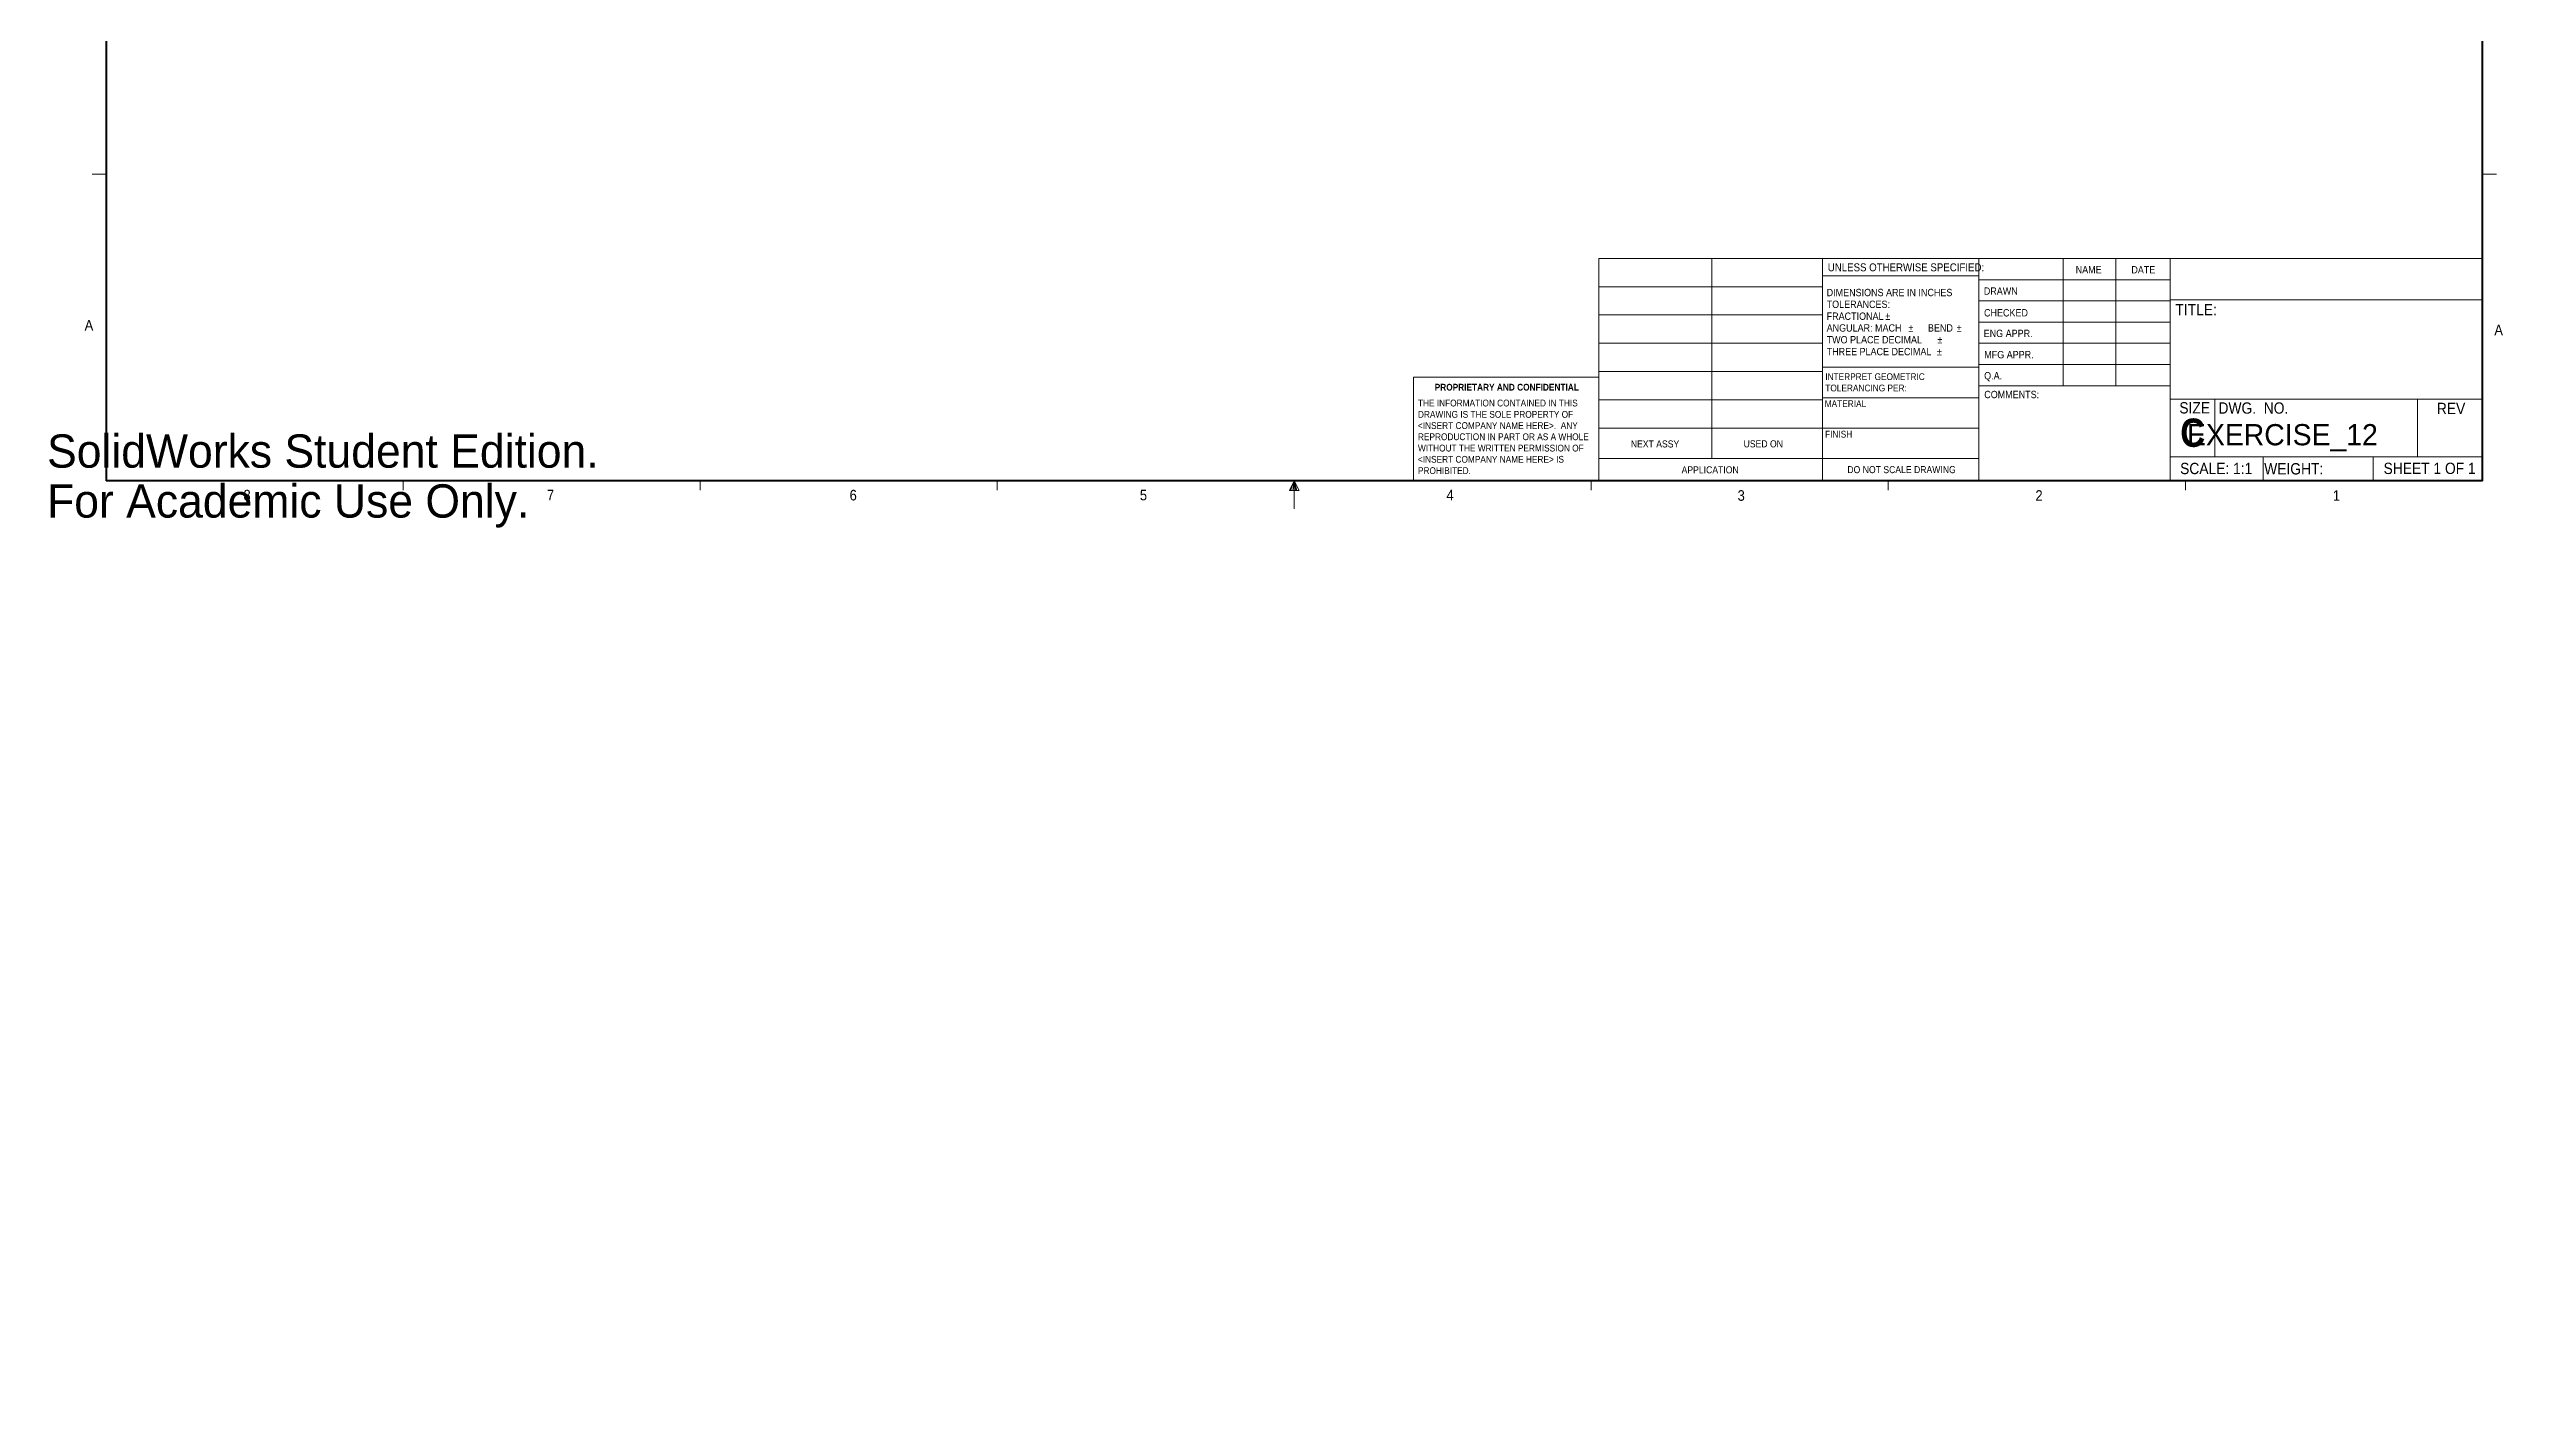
# Model space of a CAD drawing. Header units: inches. Extents: x 0 to 21.8, y -7.8 to 16.9.
# Drawn here: x 0.02 to 21.7, y -7.76 to 4.22 of the extents above; entities that cross this region are included whole.
import ezdxf

# ---------------------------------------------------------------- set-up
doc = ezdxf.new("R2010")
doc.units = ezdxf.units.IN
doc.header["$MEASUREMENT"] = 0
doc.linetypes.add('SLD-Solid', pattern=[0])
doc.layers.add('BORDER', color=161, linetype='SLD-Solid')
doc.layers.add('DIMS', color=216, linetype='SLD-Solid')
doc.styles.add('SLDTEXTSTYLE0', font='GOTHIC.TTF', dxfattribs={"width": 0.913})
doc.styles.add('SLDTEXTSTYLE1', font='CW_CUCCH.TTF')
doc.styles.add('SLDTEXTSTYLE2', font='GOTHICB.TTF', dxfattribs={"width": 0.913})
doc.styles.add('SLDTEXTSTYLE3', font='Arail.ttf')
doc.dimstyles.new('SLDDIMSTYLE1', dxfattribs={"dimtxt": 0.125, "dimasz": 0.13, "dimexe": 0, "dimexo": 0.0625, "dimgap": 0.03125, "dimtad": 0, "dimtih": 1, "dimtoh": 1, "dimrnd": 1e-09, "dimzin": 4, "dimdsep": 46, "dimtxsty": 'SLDTEXTSTYLE0', "dimsah": 1, "dimcen": 0, "dimadec": 0, "dimazin": 1, "dimtfac": 1, "dimtofl": 0, "dimtmove": 0, "dimatfit": 3, "dimfxl": 1, "dimfrac": 2, "dimtolj": 1, "dimtzin": 12, "dimarcsym": 0})

# ---------------------------------------------------------------- blocks, each defined once
blk = doc.blocks.new('SW_NOTE_0')
at = {"layer": 'BORDER', "color": 0, "char_height": 0.06, "attachment_point": 1, "style": 'SLDTEXTSTYLE0'}
for s, insert in [('INTERPRET GEOMETRIC', (0, 0.077)), ('TOLERANCING PER:', (0, -0.023))]:
    blk.add_mtext(s, dxfattribs=dict(at, insert=insert))
blk = doc.blocks.new('SW_NOTE_1')
at = {"layer": 'BORDER', "color": 0, "char_height": 0.065, "attachment_point": 1, "style": 'SLDTEXTSTYLE0'}
for s, insert in [('DIMENSIONS ARE IN INCHES', (0, 0.083)), ('TOLERANCES:', (0, -0.021)), ('FRACTIONAL', (0, -0.126)), ('%%p', (0.518, -0.126)), ('ANGULAR: MACH', (0, -0.23)), ('TWO PLACE DECIMAL    ', (0, -0.334)), ('%%p', (0.723, -0.23)), ('     BEND ', (0.785, -0.23)), ('%%p', (0.979, -0.334)), ('%%p', (1.148, -0.23)), ('THREE PLACE DECIMAL  ', (0, -0.439)), ('%%p', (0.974, -0.439))]:
    blk.add_mtext(s, dxfattribs=dict(at, insert=insert))
blk = doc.blocks.new('SW_NOTE_2')
at = {"layer": 'BORDER', "color": 0, "char_height": 0.06, "attachment_point": 1, "style": 'SLDTEXTSTYLE0'}
for s, insert in [('THE INFORMATION CONTAINED IN THIS', (0, 0.077)), ('<INSERT COMPANY NAME HERE>.  ANY ', (0, -0.122)), ('DRAWING IS THE SOLE PROPERTY OF', (0, -0.023)), ('WITHOUT THE WRITTEN PERMISSION OF', (0, -0.321)), ('<INSERT COMPANY NAME HERE> IS ', (0, -0.42)), ('REPRODUCTION IN PART OR AS A WHOLE', (0, -0.221)), ('PROHIBITED.', (0, -0.52))]:
    blk.add_mtext(s, dxfattribs=dict(at, insert=insert))
blk = doc.blocks.new('_D_3')
at = {"layer": 'DIMS'}
for p, q in [((5.547, 13.756), (5.297, 13.756)), ((6.236, 11.421), (5.547, 13.756))]:
    blk.add_line(p, q, dxfattribs=at)
blk.add_solid([(6.236, 11.421), (6.218, 11.551), (6.18, 11.54)], dxfattribs=at)
at = {"layer": 'DIMS', "insert": (4.679, 13.817, 0.045), "char_height": 0.125, "attachment_point": 1, "style": 'SLDTEXTSTYLE0'}
blk.add_mtext('R20.00', dxfattribs=at)

msp = doc.modelspace()

# ---------------------------------------------------------------- linework, layer by layer
at = {"color": 7, "linetype": 'SLD-Solid', "lineweight": 0}
for p, q in [((0.523, 3.12), (0.398, 3.12)), ((21.523, 3.12), (21.648, 3.12)), ((13.714, 2.375), (21.523, 2.375)), ((13.714, 0.411), (13.714, 2.375)), ((14.712, 2.375), (14.712, 0.607)), ((15.691, 0.411), (15.691, 2.375)), ((17.073, 2.221), (15.691, 2.221)), ((17.073, 2.375), (17.073, 0.411)), ((17.073, 2.187), (18.764, 2.187)), ((17.817, 2.375), (17.817, 1.25)), ((18.285, 2.375), (18.285, 1.25)), ((18.764, 2.375), (18.764, 0.411)), ((13.714, 2.125), (15.691, 2.125)), ((17.073, 2), (18.764, 2)), ((18.764, 2.008), (21.523, 2.008)), ((13.714, 1.875), (15.691, 1.875)), ((17.073, 1.812), (18.764, 1.812)), ((13.714, 1.625), (15.691, 1.625)), ((18.764, 1.625), (17.073, 1.625)), ((12.077, 0.411), (12.077, 1.325)), ((13.714, 1.325), (12.077, 1.325)), ((13.714, 1.375), (15.691, 1.375)), ((15.691, 1.414), (17.073, 1.414)), ((18.764, 1.437), (17.073, 1.437)), ((13.714, 1.125), (15.691, 1.125)), ((15.691, 1.144), (17.073, 1.144)), ((18.764, 1.25), (17.073, 1.25)), ((18.764, 1.13), (21.523, 1.13)), ((19.16, 1.13), (19.16, 0.623)), ((20.951, 1.13), (20.951, 0.623)), ((13.714, 0.875), (15.691, 0.875)), ((15.691, 0.874), (17.073, 0.874)), ((13.714, 0.607), (17.073, 0.607)), ((18.764, 0.623), (21.523, 0.623)), ((19.587, 0.623), (19.587, 0.411)), ((20.559, 0.623), (20.559, 0.411)), ((3.148, 0.411), (3.148, 0.326)), ((5.773, 0.411), (5.773, 0.326)), ((8.398, 0.411), (8.398, 0.326)), ((11.023, 0.411), (10.981, 0.325)), ((10.981, 0.325), (11.067, 0.325)), ((11.023, 0.411), (10.989, 0.325)), ((11.023, 0.411), (11.009, 0.325)), ((11.023, 0.411), (11.023, 0.163)), ((11.023, 0.411), (11.067, 0.325)), ((11.023, 0.411), (11.046, 0.325)), ((11.023, 0.411), (11.036, 0.325)), ((13.648, 0.411), (13.648, 0.326)), ((16.273, 0.411), (16.273, 0.326)), ((18.898, 0.411), (18.898, 0.326))]:
    msp.add_line(p, q, dxfattribs=at)
at = {"layer": 'BORDER', "lineweight": 40}
for p, q in [((0.523, 16.661), (0.523, 0.411)), ((21.523, 0.411), (21.523, 16.661)), ((21.523, 0.411), (0.523, 0.411))]:
    msp.add_line(p, q, dxfattribs=at)

# ---------------------------------------------------------------- block references
at = {"layer": 'BORDER', "color": 7}
for name, p in [('SW_NOTE_1', (15.728, 2.023)), ('SW_NOTE_0', (15.716, 1.283)), ('SW_NOTE_2', (12.116, 1.05))]:
    msp.add_blockref(name, p, dxfattribs=at)

# ---------------------------------------------------------------- texts
at = {"color": 7, "linetype": 'Continuous', "char_height": 0.2941, "attachment_point": 1, "style": 'SLDTEXTSTYLE3'}
for s, insert in [('SolidWorks Student Edition.', (0, 0.82)), ('For Academic Use Only.', (0, 0.379))]:
    msp.add_mtext(s, dxfattribs=dict(at, insert=insert))
at = {"layer": 'BORDER', "color": 7}
for s, insert, char_height, attachment_point, style in [('UNLESS OTHERWISE SPECIFIED:', (15.738, 2.331), 0.07, 1, 'SLDTEXTSTYLE0'), ('NAME', (17.929, 2.308), 0.065, 1, 'SLDTEXTSTYLE0'), ('DATE', (18.421, 2.307), 0.065, 1, 'SLDTEXTSTYLE0'), ('DRAWN', (17.117, 2.119), 0.065, 1, 'SLDTEXTSTYLE0'), ('TITLE:', (18.81, 1.972), 0.1, 1, 'SLDTEXTSTYLE0'), ('A', (0.332, 1.831), 0.0937, 1, 'SLDTEXTSTYLE0'), ('CHECKED', (17.119, 1.927), 0.065, 1, 'SLDTEXTSTYLE0'), ('ENG APPR.', (17.116, 1.745), 0.065, 1, 'SLDTEXTSTYLE0'), ('A', (21.629, 1.79), 0.0937, 1, 'SLDTEXTSTYLE0'), ('MFG APPR.', (17.121, 1.557), 0.065, 1, 'SLDTEXTSTYLE0'), ('Q.A.', (17.12, 1.371), 0.065, 1, 'SLDTEXTSTYLE0'), ('PROPRIETARY AND CONFIDENTIAL', (12.264, 1.267), 0.06, 1, 'SLDTEXTSTYLE2'), ('MATERIAL', (15.711, 1.121), 0.06, 1, 'SLDTEXTSTYLE0'), ('COMMENTS:', (17.121, 1.205), 0.065, 1, 'SLDTEXTSTYLE0'), ('SIZE', (18.845, 1.105), 0.1, 1, 'SLDTEXTSTYLE0'), ('DWG.  NO.', (19.191, 1.103), 0.1, 1, 'SLDTEXTSTYLE0'), ('REV', (21.121, 1.099), 0.1, 1, 'SLDTEXTSTYLE0'), ('C', (18.853, 0.96), 0.25, 1, 'SLDTEXTSTYLE2'), ('EXERCISE_12', (19.756, 0.911), 0.1875, 2, 'SLDTEXTSTYLE1'), ('NEXT ASSY', (13.997, 0.767), 0.0625, 1, 'SLDTEXTSTYLE0'), ('USED ON', (14.994, 0.768), 0.0625, 1, 'SLDTEXTSTYLE0'), ('FINISH', (15.714, 0.852), 0.06, 1, 'SLDTEXTSTYLE0'), ('APPLICATION', (14.446, 0.538), 0.0625, 1, 'SLDTEXTSTYLE0'), ('DO NOT SCALE DRAWING', (16.39, 0.54), 0.0625, 2, 'SLDTEXTSTYLE0'), ('SCALE: 1:1', (18.852, 0.569), 0.1, 1, 'SLDTEXTSTYLE0'), ('WEIGHT: ', (19.595, 0.566), 0.1, 1, 'SLDTEXTSTYLE0'), ('SHEET 1 OF 1', (20.65, 0.57), 0.1, 1, 'SLDTEXTSTYLE0'), ('8', (1.736, 0.33), 0.0937, 1, 'SLDTEXTSTYLE0'), ('7', (4.418, 0.331), 0.0937, 1, 'SLDTEXTSTYLE0'), ('6', (7.093, 0.33), 0.0937, 1, 'SLDTEXTSTYLE0'), ('5', (9.658, 0.331), 0.0937, 1, 'SLDTEXTSTYLE0'), ('4', (12.368, 0.331), 0.0937, 1, 'SLDTEXTSTYLE0'), ('3', (14.941, 0.327), 0.0937, 1, 'SLDTEXTSTYLE0'), ('2', (17.573, 0.327), 0.0937, 1, 'SLDTEXTSTYLE0'), ('1', (20.202, 0.327), 0.0937, 1, 'SLDTEXTSTYLE0')]:
    msp.add_mtext(s, dxfattribs=dict(at, insert=insert, char_height=char_height, attachment_point=attachment_point, style=style))

# ---------------------------------------------------------------- dimensions: what is measured, and where the dimension line sits
at = {"layer": 'DIMS'}
dim = msp.add_radius_dim(center=(11.889, -7.763), mpoint=(6.236, 11.421), dimstyle='SLDDIMSTYLE1', dxfattribs=at)
dim.commit()
dim.dimension.update_dxf_attribs({"geometry": '_D_3', "text_midpoint": (4.988, 13.756), "dimtype": 164})

doc.saveas('drawing.dxf')
